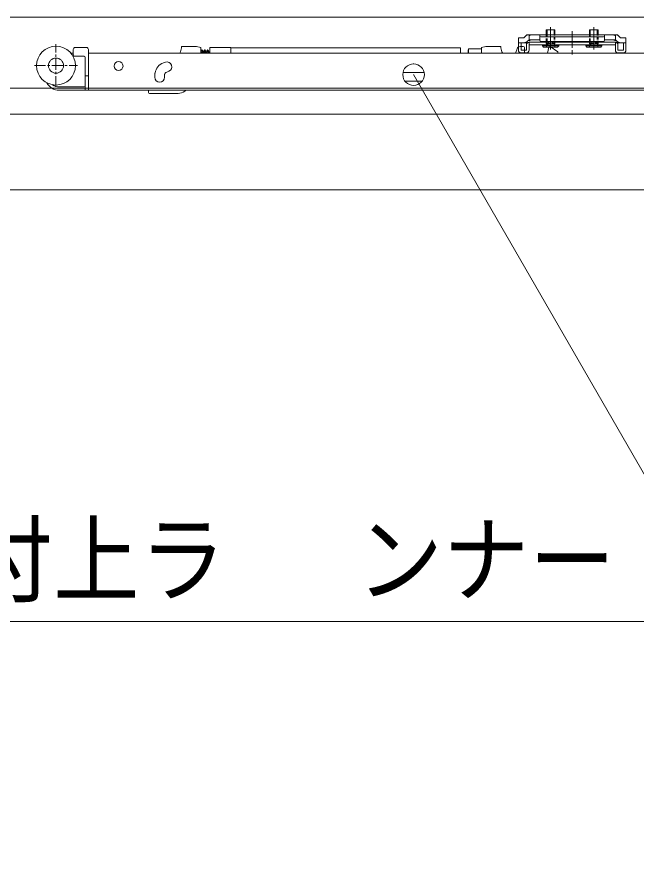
# Model space of a CAD drawing. Units: millimetres, scale not verified. Extents: x -6062 to 6062, y -3045 to 3045.
# Drawn here: x -1931.8 to -1644.5, y -44.2 to 350 of the extents above; entities that cross this region are included whole.
import ezdxf
from ezdxf.enums import TextEntityAlignment as Align

# ---------------------------------------------------------------- set-up
doc = ezdxf.new("R2010")
doc.units = ezdxf.units.MM
doc.header["$LTSCALE"] = 20
for name, pattern in [('CHAIN1', [8, 5, -1, 1, -1]), ('DASHED1', [1.8, 1.2, -0.6]), ('DOUBLE_CHAIN1', [8.8, 5, -1, 0.6, -0.6, 0.6, -1])]:
    doc.linetypes.add(name, pattern=pattern)
doc.layers.add('0-3_2寸法-3', color=7, linetype='Continuous', lineweight=9)
doc.layers.add('0-4_3一般', color=7, linetype='Continuous', lineweight=9)
doc.styles.add('ＭＳ ゴシック', font='')
doc.styles.get('ＭＳ ゴシック').set_extended_font_data('MS Gothic')

# ---------------------------------------------------------------- blocks, each defined once
blk = doc.blocks.new('グループ-11')
at = {"layer": '0-4_3一般'}
blk.add_line((7360, 7000), (-60560, 7000), dxfattribs=at)
blk = doc.blocks.new('グループ-12')
at = {"layer": '0-4_3一般'}
for p, q in [((2100, 6882.1), (2020, 6882.1)), ((2020, 6882.1), (2020, 6836.1)), ((2027.6, 6882.1), (2027.6, 6836.1)), ((2092.4, 6836.1), (2092.4, 6882.1)), ((2100, 6836.1), (2100, 6882.1)), ((2420, 6882.1), (2420, 6836.1)), ((2427.6, 6882.1), (2427.6, 6836.1)), ((2492.4, 6836.1), (2492.4, 6882.1)), ((1762, 6808.1), (1762, 6764.1)), ((1762, 6808.1), (1812.9, 6808.1)), ((1827.5, 6822.6), (1812.9, 6808.1)), ((1880, 6836.1), (1860, 6826.1)), ((1860, 6836.1), (1960, 6836.1)), ((2560, 6836.1), (1960, 6836.1)), ((1960, 6836.1), (1960, 6825.2)), ((1960, 6825.2), (1960, 6815.2)), ((1960, 6815.2), (1960, 6790.1)), ((1960, 6790.1), (1960, 6784.1)), ((2550, 6815.2), (1970, 6815.2)), ((2560, 6836.1), (2660, 6836.1)), ((2560, 6825.2), (2560, 6836.1)), ((2560, 6825.2), (2560, 6815.2)), ((2560, 6790.1), (2560, 6815.2)), ((2560, 6784.1), (2560, 6790.1)), ((2660, 6826.1), (2640, 6836.1)), ((2660, 6836.1), (2660, 6790.1)), ((2660, 6790.1), (2674.5, 6775.6)), ((2707.1, 6808.1), (2692.5, 6822.6)), ((2707.1, 6808.1), (2758, 6808.1)), ((2758, 6764.1), (2758, 6808.1)), ((-2343.9, 6717.9), (-2243.9, 6717.9)), ((-1361.5, 6727.9), (-1361.5, 6713.9)), ((-1361.5, 6727.9), (-1221.5, 6727.9)), ((-1221.5, 6727.9), (-1181.5, 6717.9)), ((-1181.5, 6717.9), (-1181.5, 6665.9)), ((-1098.3, 6716.9), (-904.3, 6716.9)), ((-1098.3, 6716.9), (-1098.3, 6665.9)), ((-904.3, 6665.9), (-904.3, 6716.9)), ((-904.3, 6715.9), (1225.7, 6715.9)), ((1225.7, 6665.9), (1225.7, 6715.9)), ((1300.1, 6705.9), (1420.1, 6705.9)), ((1300.1, 6665.9), (1300.1, 6705.9)), ((1420.1, 6717.9), (1460.1, 6727.9)), ((1420.1, 6717.9), (1420.1, 6705.9)), ((1420.1, 6665.9), (1420.1, 6705.9)), ((1600.1, 6727.9), (1460.1, 6727.9)), ((1600.1, 6727.9), (1600.1, 6713.9)), ((1745.6, 6695.9), (1749.8, 6707.1)), ((1762, 6762.1), (1762, 6764.1)), ((1812.9, 6762.1), (1762, 6762.1)), ((1762, 6742.1), (1762, 6692.1)), ((1807.1, 6726.5), (1777.9, 6726.5)), ((1786, 6742.1), (1786, 6762.1)), ((1786, 6742.1), (1786, 6692.1)), ((1817.1, 6666.5), (1817.1, 6716.5)), ((1836, 6742.1), (1836, 6692.1)), ((2660, 6766.1), (1860, 6766.1)), ((1860, 6742.1), (1860, 6766.1)), ((1860, 6742.1), (1860, 6692.1)), ((2660, 6742.1), (1860, 6742.1)), ((1970, 6774.1), (2550, 6774.1)), ((2027.6, 6756.2), (2020, 6756.2)), ((2045, 6719.3), (2029.8, 6665.9)), ((2385, 6742.1), (2535, 6742.1)), ((2385, 6732.1), (2385, 6742.1)), ((2535, 6732.1), (2385, 6732.1)), ((2395, 6722.1), (2385, 6732.1)), ((2525, 6722.1), (2395, 6722.1)), ((2427.6, 6756.2), (2420, 6756.2)), ((2535, 6732.1), (2525, 6722.1)), ((2535, 6742.1), (2535, 6732.1)), ((2660, 6742.1), (2660, 6766.1)), ((2660, 6692.1), (2660, 6742.1)), ((2684, 6692.1), (2684, 6742.1)), ((2758, 6762.1), (2707.1, 6762.1)), ((2734, 6692.1), (2734, 6742.1)), ((2758, 6762.1), (2758, 6764.1)), ((2758, 6742.1), (2758, 6762.1)), ((2758, 6692.1), (2758, 6742.1)), ((-2386.3, 6665.9), (-2363.9, 6665.9)), ((-2343.9, 6635.9), (-2365.8, 6635.9)), ((-2363.9, 6655.9), (-2363.9, 6697.9)), ((-2343.9, 6635.9), (-2263.9, 6635.9)), ((-2253.9, 6625.9), (-2253.9, 6475.9)), ((-2223.9, 6665.1), (-2223.9, 6697.9)), ((3882.1, 6665.9), (-2223.9, 6665.9)), ((-2223.9, 6665.1), (-2223.9, 6659.9)), ((-2223.9, 6659.9), (-2223.9, 6481.9)), ((-1171.6, 6665.9), (-1172.3, 6670.9)), ((-1144.6, 6665.9), (-1145.3, 6670.9)), ((-1117.6, 6665.9), (-1118.3, 6670.9)), ((-1098.4, 6686.9), (-1098.3, 6687.5)), ((1295.1, 6665.9), (1295.1, 6690.9)), ((1734.4, 6665.9), (1745.6, 6695.9)), ((1786, 6692.1), (1836, 6692.1)), ((1786, 6668.1), (1836, 6668.1)), ((1817.1, 6666.5), (1817.1, 6665.9)), ((2684, 6692.1), (2734, 6692.1)), ((2684, 6668.1), (2734, 6668.1)), ((-1528.9, 6574.7), (-1510.2, 6581.5)), ((-2253.9, 6475.9), (-2253.9, 6455.9)), ((-2223.9, 6481.9), (-2223.9, 6470.1)), ((-1606.3, 6481.4), (-1606.2, 6481.9)), ((-1479.4, 6496.9), (-1498.2, 6490.1)), ((-2253.9, 6455.9), (-2253.9, 6345.9)), ((-2223.9, 6345.9), (-2223.9, 6455.9)), ((-1607.9, 6461.9), (-1607.9, 6441.9)), ((-1517.9, 6462.4), (-1517.9, 6461.9)), ((-1517.9, 6441.9), (-1517.9, 6461.9)), ((-2493.9, 6351.9), (-2263.9, 6351.9)), ((-2253.9, 6321.9), (-2493.9, 6321.9)), ((-2253.9, 6345.9), (-2253.9, 6321.9)), ((-2223.9, 6321.9), (3882.1, 6321.9)), ((-1667.3, 6321.9), (-1667.3, 6301.9)), ((-1319.8, 6321.9), (-1329.9, 6313.8)), ((-1392.4, 6291.9), (-1657.3, 6291.9)), ((5040, 5400), (-10380, 5400))]:
    blk.add_line(p, q, dxfattribs=at)
at = {"layer": '0-4_3一般', "linetype": 'CHAIN1'}
for p, q in [((2060, 6905.1), (2060, 6699.1)), ((2060, 6749.1), (2060, 6867.1)), ((2260, 6730.2), (2260, 6884.2)), ((2460, 6905.1), (2460, 6699.1)), ((2460, 6749.1), (2460, 6867.1)), ((2060, 6797.6), (2060, 6713.6)), ((2260, 6853.3), (2260, 6651.9)), ((2460, 6797.6), (2460, 6713.6)), ((-2523.9, 6351.9), (-2523.9, 6747.9)), ((-2721.9, 6549.9), (-2325.9, 6549.9))]:
    blk.add_line(p, q, dxfattribs=at)
at = {"layer": '0-4_3一般', "linetype": 'DOUBLE_CHAIN1'}
for p, q in [((1827.5, 6822.6), (1840.9, 6836.1)), ((1860, 6836.1), (1840.9, 6836.1)), ((2679.1, 6836.1), (2660, 6836.1)), ((2692.5, 6822.6), (2679.1, 6836.1)), ((1812.9, 6762.1), (1832, 6762.1)), ((1845.5, 6775.6), (1832, 6762.1)), ((2674.5, 6775.6), (2688, 6762.1)), ((2707.1, 6762.1), (2688, 6762.1))]:
    blk.add_line(p, q, dxfattribs=at)
at = {"layer": '0-4_3一般', "linetype": 'DASHED1'}
for p, q in [((1880, 6790.1), (1860, 6790.1)), ((2020, 6836.1), (2020, 6756.2)), ((2027.6, 6836.1), (2027.6, 6756.2)), ((2092.4, 6756.2), (2092.4, 6836.1)), ((2100, 6756.2), (2100, 6836.1)), ((2420, 6836.1), (2420, 6756.2)), ((2427.6, 6836.1), (2427.6, 6756.2)), ((2492.4, 6756.2), (2492.4, 6836.1)), ((2500, 6756.2), (2500, 6836.1)), ((2660, 6790.1), (2640, 6790.1)), ((2020, 6756.2), (2023.8, 6742.1)), ((2027.6, 6756.2), (2023.8, 6742.1)), ((2092.4, 6756.2), (2096.2, 6742.1)), ((2096.2, 6742.1), (2100, 6756.2)), ((2437.2, 6758.9), (2419, 6722.1)), ((2420, 6756.2), (2423.8, 6742.1)), ((2427.6, 6756.2), (2423.8, 6742.1)), ((2492.4, 6756.2), (2427.6, 6756.2)), ((2460, 6771), (2437.2, 6758.9)), ((2482.8, 6758.9), (2460, 6771)), ((2501, 6722.1), (2482.8, 6758.9)), ((2492.4, 6756.2), (2496.2, 6742.1)), ((2500, 6756.2), (2492.4, 6756.2)), ((2496.2, 6742.1), (2500, 6756.2))]:
    blk.add_line(p, q, dxfattribs=at)
at = {"layer": '0-4_3一般'}
for points in [[(5350, 6340), (5350, 7000), (-26440, 7000), (-26440, 6340)], [(2135, 6732.1), (1985, 6732.1), (1985, 6742.1), (2135, 6742.1)]]:
    blk.add_lwpolyline(points, close=True, dxfattribs=at)
for points in [[(2500, 6836.1), (2500, 6882.1), (2420, 6882.1)], [(1845.5, 6775.6), (1860, 6790.1), (1860, 6836.1)], [(1960, 6790.1), (1880, 6790.1), (1860, 6780.1), (1860, 6790.1)], [(2660, 6790.1), (2660, 6780.1), (2640, 6790.1), (2560, 6790.1)], [(1786, 6762.1), (1762, 6762.1), (1762, 6742.1)], [(2135, 6732.1), (2125, 6722.1), (1995, 6722.1), (1985, 6732.1)], [(2127.1, 6665.9), (2127.1, 6676.5), (2057.1, 6726.5), (2054.6, 6726.5)], [(2758, 6762.1), (2734, 6762.1), (2734, 6742.1)], [(-1181.5, 6675.8), (-1181.4, 6676.3), (-1181.4, 6676.9), (-1181.3, 6677.4), (-1181.2, 6678), (-1181.2, 6678.7), (-1181.1, 6679.3), (-1181, 6680), (-1181, 6680.6), (-1180.9, 6681.4), (-1180.9, 6682.1), (-1180.8, 6682.9), (-1180.7, 6683.6), (-1180.7, 6684.5), (-1180.6, 6685.3), (-1180.5, 6686.1), (-1180.4, 6686.9), (-1180.2, 6687.7), (-1179.9, 6688.4), (-1179.6, 6689.1), (-1179.1, 6689.8), (-1178.7, 6690.4), (-1178.1, 6691), (-1177.5, 6691.5), (-1176.8, 6692.1), (-1176.1, 6692.6), (-1175.3, 6693), (-1174.4, 6693.5), (-1173.5, 6693.8), (-1172.5, 6694.2), (-1171.6, 6694.4), (-1170.8, 6694.5), (-1170, 6694.5), (-1169.3, 6694.3), (-1168.6, 6694.1), (-1168, 6693.7), (-1167.4, 6693.3), (-1166.9, 6692.7), (-1166.4, 6692), (-1166, 6691.2)], [(-1171.7, 6674.5), (-1171.7, 6674.1), (-1171.8, 6673.6), (-1171.9, 6673.2), (-1171.9, 6672.8), (-1172, 6672.3), (-1172.1, 6671.9), (-1172.1, 6671.4), (-1172.2, 6671), (-1172.3, 6670.6), (-1172.4, 6670.1), (-1172.4, 6669.7), (-1172.5, 6669.3), (-1172.5, 6668.9), (-1172.6, 6668.5), (-1172.7, 6668.1), (-1172.7, 6667.7), (-1172.8, 6667.4), (-1172.8, 6667), (-1172.9, 6666.6), (-1172.9, 6666.3), (-1173, 6665.9)], [(-1169.5, 6686.7), (-1169.4, 6686.7), (-1169.2, 6686.7), (-1169.1, 6686.7), (-1169.1, 6686.6), (-1169, 6686.6), (-1169, 6686.5), (-1168.9, 6686.3), (-1168.9, 6686.1), (-1169, 6686), (-1169, 6685.7), (-1169.1, 6685.5), (-1169.2, 6685.2), (-1169.3, 6684.9), (-1169.5, 6684.5), (-1169.6, 6684.2), (-1169.8, 6683.8), (-1170, 6683.4), (-1170.1, 6683), (-1170.3, 6682.6), (-1170.4, 6682.2), (-1170.5, 6681.8), (-1170.6, 6681.4), (-1170.7, 6681), (-1170.8, 6680.6), (-1170.9, 6680.2), (-1171, 6679.8), (-1171.1, 6679.4), (-1171.1, 6679), (-1171.2, 6678.6), (-1171.2, 6678.2), (-1171.3, 6677.8), (-1171.3, 6677.4), (-1171.4, 6677), (-1171.4, 6676.6), (-1171.4, 6676.2), (-1171.5, 6675.8), (-1171.6, 6675.4), (-1171.6, 6674.9), (-1171.7, 6674.5)], [(-1166, 6691.2), (-1165.7, 6690.3), (-1165.4, 6689.2), (-1165.2, 6688.1), (-1165, 6686.9), (-1164.7, 6685.8), (-1164.6, 6684.7), (-1164.4, 6683.6), (-1164.2, 6682.5), (-1164, 6681.5), (-1163.8, 6680.5), (-1163.7, 6679.6), (-1163.5, 6678.7), (-1163.4, 6677.8), (-1163.2, 6676.9), (-1163.1, 6676.1), (-1163, 6675.3), (-1162.9, 6674.6), (-1162.7, 6673.9), (-1162.6, 6673.2), (-1162.5, 6672.5), (-1162.4, 6671.8), (-1162.3, 6671.1), (-1162.2, 6670.5), (-1162.1, 6669.9), (-1162, 6669.2), (-1162, 6668.6), (-1161.9, 6668.1), (-1161.8, 6667.5), (-1161.7, 6666.9), (-1161.6, 6666.4), (-1161.6, 6665.9)], [(-1156, 6665.9), (-1155.9, 6666.5), (-1155.8, 6667.1), (-1155.7, 6667.8), (-1155.6, 6668.4), (-1155.6, 6669.1), (-1155.5, 6669.8), (-1155.4, 6670.6), (-1155.3, 6671.3), (-1155.3, 6672.1), (-1155.2, 6672.9), (-1155.1, 6673.7), (-1155, 6674.5), (-1155, 6675.4), (-1154.9, 6676.2), (-1154.8, 6677.1), (-1154.7, 6678), (-1154.5, 6679), (-1154.3, 6680), (-1154, 6681), (-1153.7, 6682), (-1153.4, 6683.1), (-1153, 6684.2), (-1152.6, 6685.3), (-1152.1, 6686.5), (-1151.6, 6687.7), (-1151.1, 6688.9), (-1150.5, 6690.1), (-1149.9, 6691.4), (-1149.2, 6692.6), (-1148.6, 6693.6), (-1147.9, 6694.4), (-1147.3, 6695.1), (-1146.6, 6695.5), (-1146, 6695.8), (-1145.3, 6695.9), (-1144.7, 6695.8), (-1144, 6695.5), (-1143.4, 6695.1), (-1142.7, 6694.4)], [(-1144.7, 6674.5), (-1144.7, 6674.1), (-1144.8, 6673.6), (-1144.9, 6673.2), (-1144.9, 6672.8), (-1145, 6672.3), (-1145.1, 6671.9), (-1145.1, 6671.4), (-1145.2, 6671), (-1145.3, 6670.6), (-1145.4, 6670.1), (-1145.4, 6669.7), (-1145.5, 6669.3), (-1145.5, 6668.9), (-1145.6, 6668.5), (-1145.7, 6668.1), (-1145.7, 6667.7), (-1145.8, 6667.4), (-1145.8, 6667), (-1145.9, 6666.6), (-1145.9, 6666.3), (-1146, 6665.9)], [(-1142.5, 6686.7), (-1142.4, 6686.7), (-1142.3, 6686.7), (-1142.1, 6686.7), (-1142.1, 6686.6), (-1142, 6686.6), (-1142, 6686.5), (-1141.9, 6686.3), (-1141.9, 6686.2), (-1142, 6686), (-1142, 6685.7), (-1142.1, 6685.5), (-1142.2, 6685.2), (-1142.3, 6684.9), (-1142.5, 6684.5), (-1142.6, 6684.2), (-1142.8, 6683.8), (-1143, 6683.4), (-1143.1, 6683), (-1143.3, 6682.6), (-1143.4, 6682.2), (-1143.5, 6681.8), (-1143.6, 6681.4), (-1143.7, 6681), (-1143.8, 6680.6), (-1143.9, 6680.2), (-1144, 6679.8), (-1144.1, 6679.4), (-1144.1, 6679), (-1144.2, 6678.6), (-1144.2, 6678.2), (-1144.3, 6677.8), (-1144.3, 6677.4), (-1144.4, 6677), (-1144.4, 6676.6), (-1144.4, 6676.2), (-1144.5, 6675.8), (-1144.6, 6675.4), (-1144.6, 6674.9), (-1144.7, 6674.5)], [(-1142.7, 6694.4), (-1142.1, 6693.6), (-1141.5, 6692.6), (-1140.8, 6691.4), (-1140.2, 6690.1), (-1139.6, 6688.9), (-1139.1, 6687.6), (-1138.6, 6686.5), (-1138.1, 6685.3), (-1137.7, 6684.2), (-1137.3, 6683.1), (-1136.9, 6682), (-1136.6, 6681), (-1136.4, 6680), (-1136.1, 6679), (-1136, 6678), (-1135.8, 6677.1), (-1135.7, 6676.2), (-1135.6, 6675.3), (-1135.5, 6674.5), (-1135.5, 6673.7), (-1135.4, 6672.9), (-1135.3, 6672.1), (-1135.2, 6671.3), (-1135.1, 6670.6), (-1135, 6669.8), (-1135, 6669.1), (-1134.9, 6668.4), (-1134.8, 6667.8), (-1134.7, 6667.1), (-1134.7, 6666.5), (-1134.6, 6665.9)], [(-1129, 6665.9), (-1128.9, 6666.5), (-1128.8, 6667.1), (-1128.7, 6667.8), (-1128.6, 6668.4), (-1128.6, 6669.1), (-1128.5, 6669.8), (-1128.4, 6670.6), (-1128.3, 6671.3), (-1128.3, 6672.1), (-1128.2, 6672.9), (-1128.1, 6673.7), (-1128, 6674.5), (-1128, 6675.4), (-1127.9, 6676.2), (-1127.8, 6677.1), (-1127.7, 6678), (-1127.5, 6679), (-1127.3, 6680), (-1127, 6681), (-1126.7, 6682), (-1126.4, 6683.1), (-1126, 6684.2), (-1125.6, 6685.3), (-1125.1, 6686.5), (-1124.6, 6687.7), (-1124.1, 6688.9), (-1123.5, 6690.1), (-1122.9, 6691.4), (-1122.2, 6692.6), (-1121.6, 6693.6), (-1120.9, 6694.4), (-1120.3, 6695.1), (-1119.6, 6695.5), (-1119, 6695.8), (-1118.3, 6695.9), (-1117.7, 6695.8), (-1117, 6695.5), (-1116.4, 6695.1), (-1115.7, 6694.4)], [(-1117.7, 6674.5), (-1117.7, 6674.1), (-1117.8, 6673.6), (-1117.9, 6673.2), (-1117.9, 6672.8), (-1118, 6672.3), (-1118.1, 6671.9), (-1118.1, 6671.4), (-1118.2, 6671), (-1118.3, 6670.6), (-1118.4, 6670.1), (-1118.4, 6669.7), (-1118.5, 6669.3), (-1118.5, 6668.9), (-1118.6, 6668.5), (-1118.7, 6668.1), (-1118.7, 6667.7), (-1118.8, 6667.4), (-1118.8, 6667), (-1118.9, 6666.6), (-1118.9, 6666.3), (-1119, 6665.9)], [(-1115.5, 6686.7), (-1115.4, 6686.7), (-1115.2, 6686.7), (-1115.1, 6686.7), (-1115.1, 6686.6), (-1115, 6686.6), (-1115, 6686.5), (-1114.9, 6686.3), (-1114.9, 6686.1), (-1115, 6686), (-1115, 6685.7), (-1115.1, 6685.5), (-1115.2, 6685.2), (-1115.3, 6684.9), (-1115.5, 6684.5), (-1115.6, 6684.2), (-1115.8, 6683.8), (-1116, 6683.4), (-1116.1, 6683), (-1116.3, 6682.6), (-1116.4, 6682.2), (-1116.5, 6681.8), (-1116.6, 6681.4), (-1116.7, 6681), (-1116.8, 6680.6), (-1116.9, 6680.2), (-1117, 6679.8), (-1117.1, 6679.4), (-1117.1, 6679), (-1117.2, 6678.6), (-1117.2, 6678.2), (-1117.3, 6677.8), (-1117.3, 6677.4), (-1117.4, 6677), (-1117.4, 6676.6), (-1117.4, 6676.2), (-1117.5, 6675.8), (-1117.6, 6675.4), (-1117.6, 6674.9), (-1117.7, 6674.5)], [(-1115.7, 6694.4), (-1115.1, 6693.6), (-1114.5, 6692.6), (-1113.8, 6691.4), (-1113.2, 6690.1), (-1112.6, 6688.9), (-1112.1, 6687.6), (-1111.6, 6686.5), (-1111.1, 6685.3), (-1110.7, 6684.2), (-1110.3, 6683.1), (-1109.9, 6682), (-1109.6, 6681), (-1109.4, 6680), (-1109.1, 6679), (-1109, 6678), (-1108.8, 6677.1), (-1108.7, 6676.2), (-1108.6, 6675.3), (-1108.5, 6674.5), (-1108.5, 6673.7), (-1108.4, 6672.9), (-1108.3, 6672.1), (-1108.2, 6671.3), (-1108.1, 6670.6), (-1108.1, 6669.8), (-1108, 6669.1), (-1107.9, 6668.4), (-1107.8, 6667.8), (-1107.7, 6667.1), (-1107.7, 6666.5), (-1107.6, 6665.9)], [(-1102, 6665.9), (-1101.9, 6666.4), (-1101.8, 6667), (-1101.7, 6667.5), (-1101.7, 6668.1), (-1101.6, 6668.6), (-1101.5, 6669.2), (-1101.4, 6669.7), (-1101.4, 6670.2), (-1101.3, 6670.8), (-1101.2, 6671.3), (-1101.1, 6671.9), (-1101.1, 6672.4), (-1101, 6672.9), (-1100.9, 6673.5), (-1100.8, 6674), (-1100.7, 6674.6), (-1100.7, 6675.1), (-1100.6, 6675.7), (-1100.5, 6676.2), (-1100.4, 6676.7), (-1100.4, 6677.3), (-1100.3, 6677.8), (-1100.2, 6678.4), (-1100.1, 6678.9), (-1100, 6679.4), (-1099.9, 6680), (-1099.8, 6680.5), (-1099.7, 6681.1), (-1099.6, 6681.6), (-1099.5, 6682.1), (-1099.4, 6682.7), (-1099.3, 6683.2), (-1099.2, 6683.7), (-1099.1, 6684.3), (-1098.9, 6684.8), (-1098.8, 6685.3), (-1098.7, 6685.9), (-1098.6, 6686.4), (-1098.4, 6686.9)], [(-2253.9, 6455.9), (-2223.9, 6455.9), (-2223.9, 6470.1)], [(-1607.9, 6461.9), (-1607.9, 6462.4), (-1607.9, 6462.9), (-1607.9, 6463.4), (-1607.9, 6463.9), (-1607.9, 6464.4), (-1607.9, 6464.9), (-1607.9, 6465.4), (-1607.8, 6465.9), (-1607.8, 6466.4), (-1607.8, 6466.9), (-1607.8, 6467.4), (-1607.7, 6467.9), (-1607.7, 6468.4), (-1607.7, 6468.9), (-1607.7, 6469.4), (-1607.6, 6469.9), (-1607.6, 6470.4), (-1607.5, 6470.9), (-1607.5, 6471.4), (-1607.5, 6471.9), (-1607.4, 6472.4), (-1607.4, 6472.9), (-1607.3, 6473.4), (-1607.3, 6473.9), (-1607.2, 6474.4), (-1607.2, 6474.9), (-1607.1, 6475.4), (-1607, 6475.9), (-1607, 6476.4), (-1606.9, 6476.9), (-1606.9, 6477.4), (-1606.8, 6477.9), (-1606.7, 6478.4), (-1606.7, 6478.9), (-1606.6, 6479.4), (-1606.5, 6479.9), (-1606.5, 6480.4), (-1606.4, 6480.9), (-1606.3, 6481.4)], [(-1510.3, 6481.9), (-1510.6, 6481.5), (-1510.9, 6481), (-1511.2, 6480.6), (-1511.6, 6480.1), (-1511.9, 6479.7), (-1512.2, 6479.2), (-1512.5, 6478.8), (-1512.8, 6478.3), (-1513, 6477.9), (-1513.3, 6477.4), (-1513.6, 6476.9), (-1513.9, 6476.4), (-1514.1, 6476), (-1514.4, 6475.5), (-1514.6, 6475), (-1514.9, 6474.5), (-1515.1, 6474), (-1515.3, 6473.5), (-1515.5, 6473), (-1515.8, 6472.5), (-1516, 6472), (-1516.2, 6471.5), (-1516.3, 6470.9), (-1516.5, 6470.4), (-1516.7, 6469.9), (-1516.8, 6469.4), (-1517, 6468.9), (-1517.1, 6468.3), (-1517.2, 6467.8), (-1517.4, 6467.3), (-1517.5, 6466.8), (-1517.5, 6466.2), (-1517.6, 6465.7), (-1517.7, 6465.1), (-1517.8, 6464.6), (-1517.8, 6464.1), (-1517.8, 6463.5), (-1517.9, 6463), (-1517.9, 6462.4)], [(-2253.9, 6321.9), (-2223.9, 6321.9), (-2223.9, 6345.9)], [(5360, 6100), (-10700, 6100), (-10700, -39740)]]:
    blk.add_lwpolyline(points, dxfattribs=at)
at = {"layer": '0-4_3一般', "linetype": 'DASHED1'}
for points in [[(2101, 6722.1), (2082.8, 6758.9), (2060, 6771), (2037.2, 6758.9), (2019, 6722.1)], [(2100, 6756.2), (2092.4, 6756.2), (2027.6, 6756.2)]]:
    blk.add_lwpolyline(points, dxfattribs=at)
at = {"layer": '0-4_3一般'}
for centre, radius in [((-2523.9, 6549.9), 180), ((-2523.9, 6549.9), 70), ((-1943.9, 6545.9), 41)]:
    blk.add_circle(centre, radius, dxfattribs=at)
for centre, radius, start, end in [((1860, 6790.1), 46, 90, 135), ((1970, 6825.2), 10, 180, 270), ((1970, 6784.1), 10, 180, 270), ((2550, 6825.2), 10, 270, 0), ((2550, 6784.1), 10, 270, 0), ((2660, 6790.1), 46, 45, 90), ((-2343.9, 6697.9), 20, 90, 180), ((-2243.9, 6697.9), 20, 0, 90), ((-1441.5, 6713.9), 80, 323.1301, 0), ((1680.1, 6713.9), 80, 180, 216.8699), ((1777.9, 6696.5), 30, 90, 159.44395), ((1807.1, 6716.5), 10, 0, 90), ((1812.9, 6808.1), 46, 270, 315), ((1860, 6742.1), 24, 90, 180), ((2054.6, 6716.5), 10, 90, 164.0546), ((2660, 6742.1), 24, 0, 90), ((2707.1, 6808.1), 46, 225, 270), ((-2343.9, 6655.9), 20, 180, 270), ((-2263.9, 6625.9), 10, 0, 90), ((1300.1, 6690.9), 5, 90, 180), ((1786, 6692.1), 24, 180, 270), ((1836, 6692.1), 24, 270, 0), ((2684, 6692.1), 24, 180, 270), ((2734, 6692.1), 24, 270, 0), ((-1487.9, 6461.9), 120, 110, 170.40593), ((-1494.8, 6539.2), 45, 290, 110), ((-1487.9, 6461.9), 30, 110, 138.18969), ((-2493.9, 6451.9), 130, 207.8267, 270), ((-1562.9, 6441.9), 45, 180, 0), ((-2493.9, 6451.9), 100, 232.49603, 270), ((-2263.9, 6361.9), 10, 270, 0), ((-1392.4, 6391.9), 100, 270, 308.65981), ((-1657.3, 6301.9), 10, 180, 270)]:
    blk.add_arc(centre, radius, start, end, dxfattribs=at)
blk.add_blockref('グループ-11', (0, 0), dxfattribs=at)

msp = doc.modelspace()

# ---------------------------------------------------------------- linework, layer by layer
at = {"layer": '0-3_2寸法-3'}
for p, q in [((-1747.82, 328.29), (-1748.17, 328.29)), ((-1747.82, 328.29), (-1748.17, 328.29)), ((-1743.1, 324.29), (-1752.89, 324.29)), ((-1744, 320.29), (-1751.99, 320.29))]:
    msp.add_line(p, q, dxfattribs=at)
msp.add_lwpolyline([(-2232.59, 70), (-1601.75, 70), (-1747.99, 323.3)], dxfattribs=at)
msp.add_circle((-1747.99, 323.3), 5.01, dxfattribs=at)
msp.add_circle((-1747.99, 323.3), 5.01, dxfattribs=at)

# ---------------------------------------------------------------- block references
at = {"layer": '0-4_3一般', "xscale": 0.05, "yscale": 0.05}
msp.add_blockref('グループ-12', (-1787.5, 0), dxfattribs=at)

# ---------------------------------------------------------------- texts
at = {"layer": '0-3_2寸法-3', "style": 'ＭＳ ゴシック', "width": 0.9}
for s, p in [('ダブルダンパー付上ラ', (-2234.69, 72.77)), ('ンナー', (-1774.38, 72.77))]:
    msp.add_text(s, height=32.55, dxfattribs=at).set_placement(p, align=Align.BOTTOM_LEFT)

doc.saveas('drawing.dxf')
